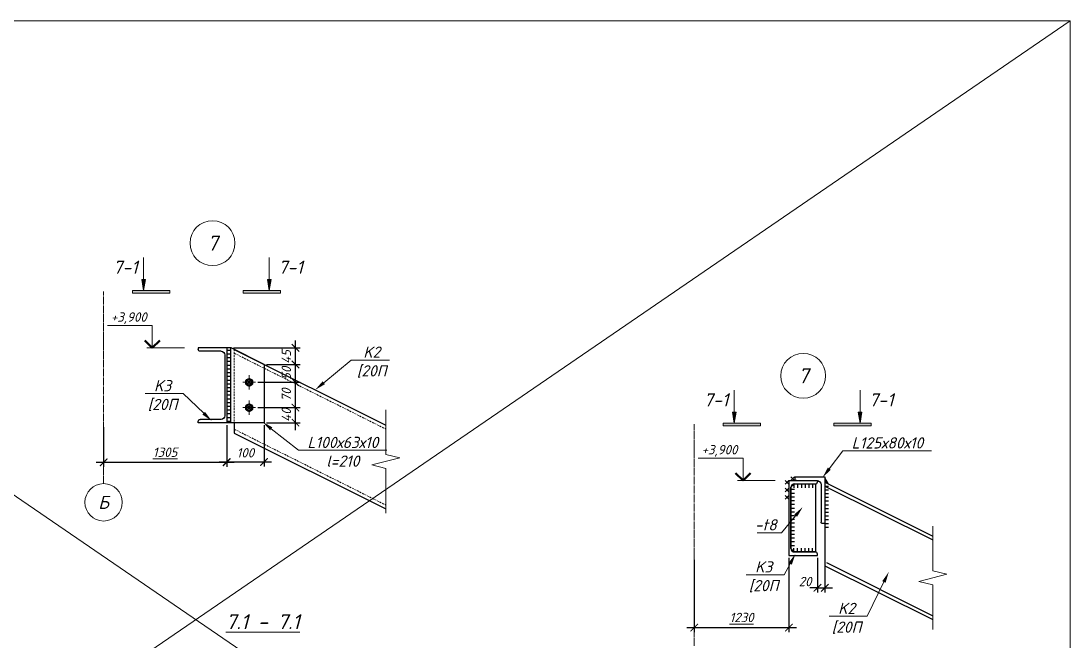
# Model space of a CAD drawing. Header units: millimetres. Extents: x -79646 to 95064, y -231229 to -58107.
# Drawn here: x -73173 to -70368, y -164788 to -163130 of the extents above; entities that cross this region are included whole.
import ezdxf
from ezdxf import colors
from ezdxf.entities.mleader import LeaderData, LeaderLine
from ezdxf.enums import TextEntityAlignment as Align
from ezdxf.math import Vec2, Vec3

# ---------------------------------------------------------------- set-up
doc = ezdxf.new("R2010")
doc.units = ezdxf.units.MM
doc.header["$PDMODE"] = 3
doc.linetypes.add('GOST2.303 5', pattern=[24, 20, -1.5, 1, -1.5])
doc.linetypes.add('HIDDEN', pattern=[0.375, 0.25, -0.125])
doc.layers.get('0').update_dxf_attribs({"lineweight": 5})
doc.layers.get('Defpoints').update_dxf_attribs({"lineweight": 0})
for name, color, linetype, lineweight in [('#Cварка', 96, 'Continuous', 30), ('#Dimensions', 7, 'Continuous', 9), ('#Выноски', 7, 'Continuous', 15), ('#Оси', 7, 'Continuous', 9), ('#разм', 7, 'Continuous', 9), ('A-okno', 7, 'Continuous', 0), ('k_ Металл', 1, 'Continuous', 30), ('k_ Металл_вид', 1, 'Continuous', 18), ('Металл для узлов', 7, 'Continuous', 30), ('Тонкие линии', 7, 'Continuous', 13)]:
    doc.layers.add(name, color=color, linetype=linetype, lineweight=lineweight)
doc.styles.add('ESKDW', font='eskdw.shx', dxfattribs={"oblique": 15})
doc.styles.get("Standard").update_dxf_attribs({"font": 'arial.ttf'})
doc.styles.add('STEP PR', font='isocpeui.ttf')
doc.dimstyles.new('SPDS', dxfattribs={"dimscale": 50, "dimtxt": 2.5, "dimasz": 2, "dimexe": 1.25, "dimexo": 0.625, "dimtad": 1, "dimdec": 0, "dimrnd": 0.001, "dimtxsty": 'ESKDW', "dimblk": 'ARCHTICK', "dimcen": 2.5, "dimdle": 2, "dimclrd": 256, "dimclre": 256, "dimclrt": 7, "dimadec": 0, "dimazin": 2, "dimtfac": 0.75, "dimtdec": 0, "dimtmove": 1, "dimatfit": 3, "dimfxl": 1, "dimtolj": 1, "dimarcsym": 1})

# ---------------------------------------------------------------- blocks, each defined once
blk = doc.blocks.new('*U104')
at = {"color": 0, "linetype": 'ByBlock', "lineweight": -2}
for p, q in [((0, 200), (0, 0)), ((0, 200), (76, 200)), ((76, 200), (76, 196.5)), ((5.2, 181.5), (5.2, 18.5)), ((14.7, 191), (70.5, 191)), ((0, 0), (76, 0)), ((14.7, 9), (70.5, 9)), ((76, 0), (76, 3.5))]:
    blk.add_line(p, q, dxfattribs=at)
for centre, radius, start, end in [((70.5, 196.5), 5.5, 270, 0), ((14.7, 181.5), 9.5, 90, 180), ((14.7, 18.5), 9.5, 180, 270), ((70.5, 3.5), 5.5, 0, 90)]:
    blk.add_arc(centre, radius, start, end, dxfattribs=at)
blk = doc.blocks.new('*U120')
at = {"layer": '#разм', "ltscale": 100, "elevation": 0}
for points in [[(4577173, -920400), (4575971, -920400)], [(4577173, -921000), (4577173, -920400)], [(4578032, -921000), (4577023, -921000)]]:
    blk.add_lwpolyline(points, dxfattribs=at)
at = {"layer": 'A-okno', "color": 0, "lineweight": 50, "ltscale": 100, "elevation": 0}
for points in [[(4577173, -921000), (4576973, -920800)], [(4577173, -921000), (4577373, -920800)]]:
    blk.add_lwpolyline(points, dxfattribs=at)
at = {"layer": '#разм', "style": 'STEP PR'}
for tag, p in [('ОТМЕТКА', (4576248, -920299)), ('ПРИМЕЧАНИЕ', (4577032, -920711))]:
    blk.add_attdef(tag, p, '', height=250, dxfattribs=at)
blk = doc.blocks.new('*U308')
at = {"color": 0, "linetype": 'ByBlock', "lineweight": -2}
for p, q in [((3.977, 0), (4.289, 1.25)), ((4.289, 1.25), (4.914, -1.25)), ((3.977, 0), (0, 0)), ((4.914, -1.25), (5.227, 0)), ((9.204, 0), (5.227, 0))]:
    blk.add_line(p, q, dxfattribs=at)
blk = doc.blocks.new('*U115')
at = {"color": 0, "linetype": 'ByBlock', "lineweight": -2}
blk.add_circle((0, 0), 6, dxfattribs=at)
blk.add_attdef('Узел', text='', height=4, dxfattribs=at).set_placement((0, 0), align=Align.MIDDLE_CENTER)
blk = doc.blocks.new('*U267')
at = {"ltscale": 100}
h = blk.add_hatch(color=256, dxfattribs=at)
h.dxf.hatch_style = 1
h.paths.add_polyline_path([(1415, 1070), (1365, 1070), (1315, 1070), (1365, 770)])
h = blk.add_hatch(color=256, dxfattribs=at)
h.dxf.hatch_style = 1
h.paths.add_polyline_path([(1665, 700), (1665, 770), (665, 770), (665, 700)])
at = {"linetype": 'Continuous', "ltscale": 100}
for p, q in [((1365, 770), (1315, 1070)), ((1315, 1070), (1365, 1070)), ((1415, 1070), (1365, 1070)), ((1365, 770), (1415, 1070)), ((1665, 770), (665, 770)), ((665, 700), (1665, 700)), ((1665, 700), (1665, 770))]:
    blk.add_line(p, q, dxfattribs=at)
at = {"linetype": 'Continuous', "ltscale": 100, "extrusion": (1, -1e-16, 0), "elevation": 1365}
blk.add_lwpolyline([(1660, 0), (1070, 0)], dxfattribs=at)
at = {"linetype": 'Continuous', "ltscale": 100}
blk.add_lwpolyline([(665, 700), (665, 770)], dxfattribs=at)
at = {"ltscale": 100, "style": 'STEP PR'}
blk.add_attdef('Nh', text='', height=350, dxfattribs=at).set_placement((1799, 1222), align=Align.RIGHT)
blk = doc.blocks.new('*U268')
at = {"ltscale": 100}
h = blk.add_hatch(color=256, dxfattribs=at)
h.dxf.hatch_style = 1
h.paths.add_polyline_path([(-85, 1070), (-35, 1070), (15, 1070), (-35, 770)])
h = blk.add_hatch(color=256, dxfattribs=at)
h.dxf.hatch_style = 1
h.paths.add_polyline_path([(665, 700), (665, 770), (-335, 770), (-335, 700)])
at = {"linetype": 'Continuous', "ltscale": 100}
for p, q in [((-85, 1070), (-35, 1070)), ((-35, 770), (-85, 1070)), ((-35, 770), (15, 1070)), ((15, 1070), (-35, 1070)), ((-335, 700), (-335, 770)), ((-335, 770), (665, 770)), ((665, 700), (-335, 700))]:
    blk.add_line(p, q, dxfattribs=at)
at = {"linetype": 'Continuous', "ltscale": 100, "extrusion": (-1, -1e-16, 0), "elevation": 35}
blk.add_lwpolyline([(-1660, 0), (-1070, 0)], dxfattribs=at)
at = {"linetype": 'Continuous', "ltscale": 100}
blk.add_lwpolyline([(665, 700), (665, 770)], dxfattribs=at)
at = {"ltscale": 100, "style": 'STEP PR'}
blk.add_attdef('Nh', text='', height=350, dxfattribs=at).set_placement((-192, 1222), align=Align.RIGHT)
blk = doc.blocks.new('*U309')
for points in [[(0, -0.5), (0, 0.5)], [(1, -0.5), (1, 0.5)], [(2, -0.5), (2, 0.5)], [(3, -0.5), (3, 0.5)], [(4, -0.5), (4, 0.5)], [(5, -0.5), (5, 0.5)], [(6, -0.5), (6, 0.5)], [(7, -0.5), (7, 0.5)], [(8, -0.5), (8, 0.5)], [(9, -0.5), (9, 0.5)], [(10, -0.5), (10, 0.5)], [(11, -0.5), (11, 0.5)], [(12, -0.5), (12, 0.5)], [(13, -0.5), (13, 0.5)], [(14, -0.5), (14, 0.5)], [(15, -0.5), (15, 0.5)], [(16, -0.5), (16, 0.5)], [(17, -0.5), (17, 0.5)], [(18, -0.5), (18, 0.5)], [(19, -0.5), (19, 0.5)]]:
    blk.add_lwpolyline(points)
blk = doc.blocks.new('A$C04BC7B76')
at = {"layer": 'Металл для узлов', "color": 7, "lineweight": 30, "ltscale": 10}
blk.add_lwpolyline([(-1, 5.4), (5.3, -2.2), (-1, -9.9), (-7.4, -2.2), (-1, 5.4)], dxfattribs=at)
at = {"layer": 'Тонкие линии', "ltscale": 20}
for p, q in [((4.5, -7.5), (-6.5, 3.1)), ((-6.4, -7.6), (4.5, 3.2))]:
    blk.add_line(p, q, dxfattribs=at)
at = {"layer": 'Тонкие линии', "lineweight": 5, "ltscale": 100}
for p, q in [((-1, -16.6), (-1, 12.3)), ((-13.6, -2.2), (11.6, -2.2))]:
    blk.add_line(p, q, dxfattribs=at)
at = {"layer": 'Тонкие линии', "ltscale": 20}
for centre, radius in [((-0.9, -2.2), 7.67), ((-1.1, -2.2), 6.36)]:
    blk.add_circle(centre, radius, dxfattribs=at)
blk = doc.blocks.new('_ArchTick')
at = {"color": 0, "linetype": 'ByBlock', "const_width": 0.15}
blk.add_lwpolyline([(-0.5, -0.5), (0.5, 0.5)], dxfattribs=at)
blk = doc.blocks.new('*D369')
at = {"layer": '#Dimensions', "lineweight": -2, "transparency": 16777216}
for p, q in [((-72439.2, -164224.2), (-72439.2, -164143.9)), ((-72540.2, -164163.9), (-72426.7, -164163.9)), ((-72516.9, -164204.2), (-72426.7, -164204.2))]:
    blk.add_line(p, q, dxfattribs=at)
at = {"layer": 'Defpoints', "color": 0, "lineweight": 0, "transparency": 16777216}
for p in [(-72546.4, -164163.9), (-72439.2, -164163.9), (-72523.2, -164204.2)]:
    blk.add_point(p, dxfattribs=at)
at = {"layer": '#Dimensions', "lineweight": -2, "transparency": 16777216, "xscale": 20, "yscale": 20, "zscale": 20}
for p, rotation in [((-72439.2, -164163.9), 90), ((-72439.2, -164204.2), 270)]:
    blk.add_blockref('_ArchTick', p, dxfattribs=dict(at, rotation=rotation))
at = {"layer": '#Dimensions', "transparency": 16777216, "insert": (-72463.7, -164184.1), "char_height": 25, "attachment_point": 5, "rotation": 90, "style": 'STEP PR'}
blk.add_mtext('\\A1;40', dxfattribs=at)
blk = doc.blocks.new('*D370')
at = {"layer": '#Dimensions', "lineweight": -2, "transparency": 16777216}
for p, q in [((-72439.2, -164183.9), (-72439.2, -164076.2)), ((-72540.2, -164096.2), (-72426.7, -164096.2)), ((-72540.2, -164163.9), (-72426.7, -164163.9))]:
    blk.add_line(p, q, dxfattribs=at)
at = {"layer": 'Defpoints', "color": 0, "lineweight": 0, "transparency": 16777216}
for p in [(-72546.4, -164096.2), (-72439.2, -164096.2), (-72546.4, -164163.9)]:
    blk.add_point(p, dxfattribs=at)
at = {"layer": '#Dimensions', "lineweight": -2, "transparency": 16777216, "xscale": 20, "yscale": 20, "zscale": 20}
for p, rotation in [((-72439.2, -164096.2), 90), ((-72439.2, -164163.9), 270)]:
    blk.add_blockref('_ArchTick', p, dxfattribs=dict(at, rotation=rotation))
at = {"layer": '#Dimensions', "transparency": 16777216, "insert": (-72463.8, -164130), "char_height": 25, "attachment_point": 5, "rotation": 90, "style": 'STEP PR'}
blk.add_mtext('\\A1;70', dxfattribs=at)
blk = doc.blocks.new('*D371')
at = {"layer": '#Dimensions', "lineweight": -2, "transparency": 16777216}
for p, q in [((-72439.2, -164116.2), (-72439.2, -164028.2)), ((-72516.9, -164048.2), (-72426.7, -164048.2)), ((-72540.2, -164096.2), (-72426.7, -164096.2))]:
    blk.add_line(p, q, dxfattribs=at)
at = {"layer": 'Defpoints', "color": 0, "lineweight": 0, "transparency": 16777216}
for p in [(-72523.2, -164048.2), (-72439.2, -164048.2), (-72546.4, -164096.2)]:
    blk.add_point(p, dxfattribs=at)
at = {"layer": '#Dimensions', "lineweight": -2, "transparency": 16777216, "xscale": 20, "yscale": 20, "zscale": 20}
for p, rotation in [((-72439.2, -164048.2), 90), ((-72439.2, -164096.2), 270)]:
    blk.add_blockref('_ArchTick', p, dxfattribs=dict(at, rotation=rotation))
at = {"layer": '#Dimensions', "transparency": 16777216, "insert": (-72463.7, -164072.2), "char_height": 25, "attachment_point": 5, "rotation": 90, "style": 'STEP PR'}
blk.add_mtext('\\A1;50', dxfattribs=at)
blk = doc.blocks.new('*D372')
at = {"layer": '#Dimensions', "lineweight": -2, "transparency": 16777216}
for p, q in [((-72604.9, -164004.2), (-72426.7, -164004.2)), ((-72439.2, -164068.2), (-72439.2, -163984.2)), ((-72516.9, -164048.2), (-72426.7, -164048.2))]:
    blk.add_line(p, q, dxfattribs=at)
at = {"layer": 'Defpoints', "color": 0, "lineweight": 0, "transparency": 16777216}
for p in [(-72611.2, -164004.2), (-72439.2, -164004.2), (-72523.2, -164048.2)]:
    blk.add_point(p, dxfattribs=at)
at = {"layer": '#Dimensions', "lineweight": -2, "transparency": 16777216, "xscale": 20, "yscale": 20, "zscale": 20}
for p, rotation in [((-72439.2, -164004.2), 90), ((-72439.2, -164048.2), 270)]:
    blk.add_blockref('_ArchTick', p, dxfattribs=dict(at, rotation=rotation))
at = {"layer": '#Dimensions', "transparency": 16777216, "insert": (-72463.7, -164028.2), "char_height": 25, "attachment_point": 5, "rotation": 90, "style": 'STEP PR'}
blk.add_mtext('\\A1;45', dxfattribs=at)
blk = doc.blocks.new('*D373')
at = {"layer": '#Dimensions', "lineweight": -2, "transparency": 16777216}
for p, q in [((-72623.2, -164210.5), (-72623.2, -164321.7)), ((-72523.2, -164210.5), (-72523.2, -164321.7)), ((-72643.2, -164309.2), (-72503.2, -164309.2))]:
    blk.add_line(p, q, dxfattribs=at)
at = {"layer": 'Defpoints', "color": 0, "lineweight": 0, "transparency": 16777216}
for p in [(-72623.2, -164204.2), (-72523.2, -164204.2), (-72523.2, -164309.2)]:
    blk.add_point(p, dxfattribs=at)
at = {"layer": '#Dimensions', "lineweight": -2, "transparency": 16777216, "xscale": 20, "yscale": 20, "zscale": 20, "rotation": 180}
blk.add_blockref('_ArchTick', (-72623.2, -164309.2), dxfattribs=at)
at = {"layer": '#Dimensions', "lineweight": -2, "transparency": 16777216, "xscale": 20, "yscale": 20, "zscale": 20}
blk.add_blockref('_ArchTick', (-72523.2, -164309.2), dxfattribs=at)
at = {"layer": '#Dimensions', "transparency": 16777216, "insert": (-72573.2, -164284.7), "char_height": 25, "attachment_point": 5, "style": 'STEP PR'}
blk.add_mtext('\\A1;100', dxfattribs=at)
blk = doc.blocks.new('*U316')
at = {"color": 0, "linetype": 'ByBlock', "lineweight": -2}
for p, q in [((-10, 21), (-10, 121.3)), ((0, 125), (-6.3, 125)), ((0, 0), (0, 125)), ((-80, 0), (-80, 6.3)), ((-80, 0), (0, 0)), ((-76.3, 10), (-21, 10))]:
    blk.add_line(p, q, dxfattribs=at)
for centre, radius, start, end in [((-6.3, 121.3), 3.7, 89.045, 179.9778), ((-76.3, 6.3), 3.7, 90, 180), ((-21, 21), 11, 270, 0)]:
    blk.add_arc(centre, radius, start, end, dxfattribs=at)
blk = doc.blocks.new('*U129')
at = {"color": 0, "lineweight": -2}
for p, q in [((0, 0), (10, -10)), ((0, -10), (10, 0)), ((0, -20), (10, -30)), ((0, -30), (10, -20)), ((0, -40), (10, -50)), ((0, -50), (10, -40))]:
    blk.add_line(p, q, dxfattribs=at)
blk = doc.blocks.new('*D375')
at = {"layer": '#Dimensions', "lineweight": -2, "transparency": 16777216}
for p, q in [((-71043.5, -164565.3), (-71043.5, -164658.4)), ((-71023.5, -164542.5), (-71023.5, -164658.4)), ((-71043.5, -164645.9), (-71063.5, -164645.9)), ((-71043.5, -164645.9), (-71023.5, -164645.9)), ((-71023.5, -164645.9), (-71003.5, -164645.9))]:
    blk.add_line(p, q, dxfattribs=at)
at = {"layer": 'Defpoints', "color": 0, "lineweight": 0, "transparency": 16777216}
for p in [(-71023.5, -164536.3), (-71043.5, -164559.1), (-71023.5, -164645.9)]:
    blk.add_point(p, dxfattribs=at)
at = {"layer": '#Dimensions', "lineweight": -2, "transparency": 16777216, "xscale": 20, "yscale": 20, "zscale": 20}
blk.add_blockref('_ArchTick', (-71043.5, -164645.9), dxfattribs=at)
at = {"layer": '#Dimensions', "lineweight": -2, "transparency": 16777216, "xscale": 20, "yscale": 20, "zscale": 20, "rotation": 180}
blk.add_blockref('_ArchTick', (-71023.5, -164645.9), dxfattribs=at)
at = {"layer": '#Dimensions', "transparency": 16777216, "insert": (-71076.3, -164629.1), "char_height": 25, "attachment_point": 5, "style": 'STEP PR'}
blk.add_mtext('\\A1;20', dxfattribs=at)
blk = doc.blocks.new('*U272')
for points in [[(0, -0.5), (0, 0.5)], [(1, -0.5), (1, 0.5)], [(2, -0.5), (2, 0.5)], [(3, -0.5), (3, 0.5)], [(4, -0.5), (4, 0.5)], [(5, -0.5), (5, 0.5)]]:
    blk.add_lwpolyline(points)
blk = doc.blocks.new('*U273')
for points in [[(0, -0.5), (0, 0.5)], [(1, -0.5), (1, 0.5)], [(2, -0.5), (2, 0.5)], [(3, -0.5), (3, 0.5)], [(4, -0.5), (4, 0.5)], [(5, -0.5), (5, 0.5)], [(6, -0.5), (6, 0.5)], [(7, -0.5), (7, 0.5)], [(8, -0.5), (8, 0.5)], [(9, -0.5), (9, 0.5)], [(10, -0.5), (10, 0.5)], [(11, -0.5), (11, 0.5)], [(12, -0.5), (12, 0.5)], [(13, -0.5), (13, 0.5)], [(14, -0.5), (14, 0.5)], [(15, -0.5), (15, 0.5)]]:
    blk.add_lwpolyline(points)
blk = doc.blocks.new('*U317')
for points in [[(0, -0.5), (0, 0.5)], [(1, -0.5), (1, 0.5)], [(2, -0.5), (2, 0.5)], [(3, -0.5), (3, 0.5)], [(4, -0.5), (4, 0.5)], [(5, -0.5), (5, 0.5)], [(6, -0.5), (6, 0.5)], [(7, -0.5), (7, 0.5)], [(8, -0.5), (8, 0.5)], [(9, -0.5), (9, 0.5)], [(10, -0.5), (10, 0.5)], [(11, -0.5), (11, 0.5)]]:
    blk.add_lwpolyline(points)
blk = doc.blocks.new('*D362')
at = {"layer": '#Dimensions', "lineweight": -2, "transparency": 16777216}
for p, q in [((-71119.5, -164565.3), (-71119.5, -164764.7)), ((-71372.7, -164571), (-71372.7, -164764.7)), ((-71392.7, -164752.2), (-71099.5, -164752.2))]:
    blk.add_line(p, q, dxfattribs=at)
at = {"layer": 'Defpoints', "color": 0, "lineweight": 0, "transparency": 16777216}
for p in [(-71372.7, -164564.8), (-71119.5, -164559.1, 0), (-71119.5, -164752.2)]:
    blk.add_point(p, dxfattribs=at)
at = {"layer": '#Dimensions', "lineweight": -2, "transparency": 16777216, "xscale": 20, "yscale": 20, "zscale": 20, "rotation": 180}
blk.add_blockref('_ArchTick', (-71372.7, -164752.2), dxfattribs=at)
at = {"layer": '#Dimensions', "lineweight": -2, "transparency": 16777216, "xscale": 20, "yscale": 20, "zscale": 20}
blk.add_blockref('_ArchTick', (-71119.5, -164752.2), dxfattribs=at)
at = {"layer": '#Dimensions', "transparency": 16777216, "insert": (-71246.1, -164725.2), "char_height": 25, "attachment_point": 5, "style": 'STEP PR'}
blk.add_mtext('\\A1;\\L1230', dxfattribs=at)
blk = doc.blocks.new('*D363')
at = {"layer": '#Dimensions', "lineweight": -2, "transparency": 16777216}
for p, q in [((-72952.4, -164216.2), (-72952.4, -164322.7)), ((-72623.2, -164210.5), (-72623.2, -164322.7)), ((-72972.4, -164310.2), (-72603.2, -164310.2))]:
    blk.add_line(p, q, dxfattribs=at)
at = {"layer": 'Defpoints', "color": 0, "lineweight": 0, "transparency": 16777216}
for p in [(-72952.4, -164210), (-72623.2, -164204.2, 0), (-72623.2, -164310.2)]:
    blk.add_point(p, dxfattribs=at)
at = {"layer": '#Dimensions', "lineweight": -2, "transparency": 16777216, "xscale": 20, "yscale": 20, "zscale": 20, "rotation": 180}
blk.add_blockref('_ArchTick', (-72952.4, -164310.2), dxfattribs=at)
at = {"layer": '#Dimensions', "lineweight": -2, "transparency": 16777216, "xscale": 20, "yscale": 20, "zscale": 20}
blk.add_blockref('_ArchTick', (-72623.2, -164310.2), dxfattribs=at)
at = {"layer": '#Dimensions', "transparency": 16777216, "insert": (-72787.8, -164283.2), "char_height": 25, "attachment_point": 5, "style": 'STEP PR'}
blk.add_mtext('\\A1;\\L1305', dxfattribs=at)

msp = doc.modelspace()

# ---------------------------------------------------------------- hatches: boundary and pattern name
at = {"layer": '#Cварка', "ltscale": 10}
h = msp.add_hatch(color=256, dxfattribs=at)
h.dxf.hatch_style = 1
h.paths.add_polyline_path([(-71023.47792, -164353.03465), (-71023.47792, -164363.05334), (-71015.52343, -164367.03058)])

# ---------------------------------------------------------------- linework, layer by layer
at = {"layer": '#Cварка'}
for p, q in [((-71104.30186, -164349.05334), (-71114.30186, -164359.05334)), ((-71104.30186, -164359.05334), (-71114.30186, -164349.05334))]:
    msp.add_line(p, q, dxfattribs=at)
at = {"layer": '#Cварка', "ltscale": 200}
msp.add_lwpolyline([(-71023.47792, -164353.03465), (-71015.52343, -164367.03058)], dxfattribs=at)
at = {"layer": '#Оси', "linetype": 'GOST2.303 5'}
msp.add_lwpolyline([(-72952.43324, -164367.22898), (-72952.43324, -163853.42217)], dxfattribs=at)
at = {"layer": '#Оси', "linetype": 'GOST2.303 5', "elevation": 0}
msp.add_lwpolyline([(-71372.73571, -164801.00228), (-71372.73571, -164208.25141)], dxfattribs=at)
at = {"layer": '#Оси', "linetype": 'Continuous', "ltscale": 50}
msp.add_circle((-72952.43324, -164417.22898), 50, dxfattribs=at)
at = {"color": 4}
msp.add_lwpolyline([(-75044.86693, -163129.66354), (-70367.88927, -163129.66354), (-70367.88927, -166333.21981), (-75044.86693, -166333.21981)], close=True, dxfattribs=at)
for points in [[(-75044.86693, -163129.66354), (-70367.88927, -166333.21981)], [(-70367.88927, -163129.66354), (-75044.86693, -166333.21981)]]:
    msp.add_lwpolyline(points, dxfattribs=at)
at = {"layer": 'k_ Металл'}
for points in [[(-72523.17545, -164048.22409), (-72611.17545, -164004.22409), (-72623.17545, -164004.22409)], [(-72613.16357, -164004.22409), (-72613.16357, -164204.22409)], [(-72623.17545, -164013.40174), (-72623.17545, -164204.22409)], [(-72603.17545, -164008.22409), (-72197.2275, -164211.19807)], [(-72523.17545, -164048.22409), (-72523.17545, -164204.22409)], [(-72523.17545, -164204.22409), (-72623.17545, -164204.22409)], [(-72603.17545, -164204.22409), (-72603.17545, -164231.83089)], [(-72603.17545, -164231.83089), (-72197.2275, -164434.80486)], [(-71023.47792, -164363.05334), (-70734.83632, -164507.37414)], [(-71023.47792, -164363.05334), (-71023.47792, -164586.66014)], [(-71023.47792, -164373.57417), (-70734.83632, -164517.89497)], [(-71023.47792, -164586.66014), (-70734.83632, -164730.98093)], [(-71019.26959, -164578.24347), (-70734.83632, -164720.46011)]]:
    msp.add_lwpolyline(points, dxfattribs=at)
msp.add_lwpolyline([(-71048.97792, -164368.05334), (-71048.97792, -164550.05334), (-71105.77792, -164550.05334), (-71114.26023, -164541.13282), (-71114.27792, -164376.75334), (-71105.77792, -164368.25334)], close=True, dxfattribs=at)
at = {"layer": 'k_ Металл_вид', "linetype": 'HIDDEN', "ltscale": 20}
for points in [[(-72603.17545, -164008.22409), (-72603.17545, -164204.22409)], [(-72603.17545, -164018.3958), (-72197.2275, -164221.36977)], [(-72603.17545, -164221.65918), (-72197.2275, -164424.63315)]]:
    msp.add_lwpolyline(points, dxfattribs=at)

# ---------------------------------------------------------------- block references
at = {"layer": '#Cварка', "xscale": 10, "yscale": 10, "zscale": 10}
for name, p, rotation in [('*U309', (-72618.17545, -164010.01692), 270), ('*U272', (-71056.35087, -164373.05334), 180), ('*U273', (-71109.27792, -164382.41204), 270), ('*U317', (-71018.47792, -164373.57417), 270)]:
    msp.add_blockref(name, p, dxfattribs=dict(at, rotation=rotation))
at = {"layer": '#Cварка', "xscale": -1}
msp.add_blockref('*U129', (-71119.47792, -164359.05334), dxfattribs=at)
at = {"layer": '#Cварка', "xscale": -10, "yscale": 10, "zscale": 10}
msp.add_blockref('*U272', (-71056.35087, -164545.05334), dxfattribs=at)
at = {"layer": '#Dimensions'}
ref = msp.add_blockref('*U115', (-72661.06717, -163723.92698), dxfattribs=dict(at, xscale=10, yscale=10, zscale=10))
ref.add_attrib('Узел', '7', dxfattribs={"layer": '0', "color": 0, "linetype": 'ByBlock', "lineweight": -2, "height": 40, "style": 'STEP PR'}).set_placement((-72661.06717, -163723.92698), align=Align.MIDDLE_CENTER)
at = {"layer": '#Dimensions', "ltscale": 20}
ref = msp.add_blockref('*U120', (-530539.4203, -71904.21098, 0), dxfattribs=dict(at, xscale=0.1, yscale=0.1, zscale=0.1))
ref.add_attrib('ОТМЕТКА', '+3,900', (-72932.79018, -163934.13377, 0), dxfattribs={"layer": '#разм', "height": 25, "style": 'STEP PR'})
at = {"layer": '#Dimensions'}
ref = msp.add_blockref('*U115', (-71081.36965, -164078.75622), dxfattribs=dict(at, xscale=10, yscale=10, zscale=10))
ref.add_attrib('Узел', '7', dxfattribs={"layer": '0', "color": 0, "linetype": 'ByBlock', "lineweight": -2, "height": 40, "style": 'STEP PR'}).set_placement((-71081.36965, -164078.75622), align=Align.MIDDLE_CENTER)
at = {"layer": '#Dimensions', "ltscale": 20}
ref = msp.add_blockref('*U120', (-528959.72278, -72259.04023, 0), dxfattribs=dict(at, xscale=0.1, yscale=0.1, zscale=0.1))
ref.add_attrib('ОТМЕТКА', '+3,900', (-71353.09266, -164288.96301, 0), dxfattribs={"layer": '#разм', "height": 25, "style": 'STEP PR'})
at = {"xscale": 0.1, "yscale": 0.1, "zscale": 0.1}
for p in [(-72841.85051, -163928.00822), (-71262.15299, -164282.83747)]:
    msp.add_blockref('*U268', p, dxfattribs=at).add_auto_attribs({'Nh': '7-1'})
ref = msp.add_blockref('*U267', (-72645.65701, -163928.00822), dxfattribs=dict(xscale=0.1, yscale=0.1, zscale=0.1))
ref.add_attrib('Nh', '7-1', dxfattribs={"ltscale": 100, "height": 35, "style": 'STEP PR'}).set_placement((-72419.41241, -163805.82481), align=Align.RIGHT)
ref = msp.add_blockref('*U267', (-71065.95948, -164282.83747), dxfattribs=dict(xscale=0.1, yscale=0.1, zscale=0.1))
ref.add_attrib('Nh', '7-1', dxfattribs={"ltscale": 100, "height": 35, "style": 'STEP PR'}).set_placement((-70839.71488, -164160.65405), align=Align.RIGHT)
at = {"xscale": -30, "yscale": -30, "zscale": -30, "rotation": 270}
for p in [(-72197.2275, -164445.97902), (-70734.83632, -164757.23093)]:
    msp.add_blockref('*U308', p, dxfattribs=at)
at = {"layer": 'k_ Металл', "xscale": -1}
msp.add_blockref('*U104', (-72623.17545, -164204.22409), dxfattribs=at)
at = {"layer": 'k_ Металл'}
msp.add_blockref('*U104', (-71119.47792, -164559.05334), dxfattribs=at)
at = {"layer": 'k_ Металл', "xscale": -1, "rotation": 180}
msp.add_blockref('*U316', (-71023.47792, -164349.05334), dxfattribs=at)
at = {"layer": 'Тонкие линии', "ltscale": 4, "xscale": 1.33, "yscale": 1.33, "zscale": 1.33}
for p in [(-72561.87998, -164093.22662), (-72561.87965, -164160.98075)]:
    msp.add_blockref('A$C04BC7B76', p, dxfattribs=at)

# ---------------------------------------------------------------- texts
at = {"layer": '#Dimensions', "style": 'STEP PR'}
msp.add_text('%%u7.1 - 7.1', height=40, dxfattribs=at).set_placement((-72526.57482, -164756.41106), align=Align.CENTER)
at = {"layer": '#Оси', "linetype": 'Continuous', "ltscale": 50, "style": 'STEP PR'}
msp.add_text('Б', height=35, dxfattribs=at).set_placement((-72952.43324, -164417.22898), align=Align.MIDDLE_CENTER)

# ---------------------------------------------------------------- dimensions: what is measured, and where the dimension line sits
at = {"layer": '#Dimensions'}
for base, p1, p2, picture, middle in [((-72439.18322, -164004.22409), (-72523.17545, -164048.22409), (-72611.17545, -164004.22409), '*D372', (-72439.18322, -164028.22409)), ((-72439.18322, -164048.22409), (-72546.43481, -164096.15018), (-72523.17545, -164048.22409), '*D371', (-72439.18322, -164072.18713)), ((-72439.18322, -164163.90431), (-72523.17545, -164204.22409), (-72546.43448, -164163.90431), '*D369', (-72439.18322, -164184.0642))]:
    dim = msp.add_linear_dim(base=base, p1=p1, p2=p2, angle=90, dimstyle='SPDS', override={"dimscale": 10, "dimgap": 1.2, "dimrnd": 5, "dimtxsty": 'STEP PR', "dimblk1": 'ArchTick', "dimblk2": 'ArchTick', "dimsah": 1, "dimclrt": 256}, dxfattribs=at)
    dim.commit()
    dim.dimension.update_dxf_attribs({"geometry": picture, "text_midpoint": middle, "dimtype": 160})
dim = msp.add_linear_dim(base=(-72439.18322, -164096.15018), p1=(-72546.43448, -164163.90431), p2=(-72546.43481, -164096.15018), angle=90, dimstyle='SPDS', override={"dimscale": 10, "dimgap": 1.2, "dimrnd": 5, "dimtxsty": 'STEP PR', "dimblk1": 'ArchTick', "dimblk2": 'ArchTick', "dimsah": 1, "dimclrt": 256}, dxfattribs=at)
dim.commit()
dim.dimension.update_dxf_attribs({"geometry": '*D370', "text_midpoint": (-72463.84421, -164130.02724)})
for base, p1, p2, text, picture, middle in [((-72623.17545, -164310.17614), (-72952.43324, -164209.95804), (-72623.17545, -164204.22409, 0), '%%U1305', '*D363', (-72787.80434, -164283.17614)), ((-71119.47792, -164752.20743, 0), (-71372.73571, -164564.78728, 0), (-71119.47792, -164559.05334), '%%U1230', '*D362', (-71246.10682, -164725.20743, 0))]:
    dim = msp.add_linear_dim(base=base, p1=p1, p2=p2, text=text, dimstyle='SPDS', override={"dimscale": 10, "dimgap": 1.2, "dimrnd": 5, "dimtxsty": 'STEP PR', "dimblk1": 'ArchTick', "dimblk2": 'ArchTick', "dimsah": 1, "dimclrt": 256}, dxfattribs=at)
    dim.commit()
    dim.dimension.update_dxf_attribs({"geometry": picture, "text_midpoint": middle})
dim = msp.add_linear_dim(base=(-72523.17545, -164309.23205), p1=(-72623.17545, -164204.22409), p2=(-72523.17545, -164204.22409), dimstyle='SPDS', override={"dimscale": 10, "dimgap": 1.2, "dimrnd": 5, "dimtxsty": 'STEP PR', "dimblk1": 'ArchTick', "dimblk2": 'ArchTick', "dimsah": 1, "dimclrt": 256}, dxfattribs=at)
dim.commit()
dim.dimension.update_dxf_attribs({"geometry": '*D373', "text_midpoint": (-72573.17545, -164284.73205)})
dim = msp.add_linear_dim(base=(-71023.47792, -164645.86776), p1=(-71043.47792, -164559.05334), p2=(-71023.47792, -164536.28938), dimstyle='SPDS', override={"dimscale": 10, "dimgap": 1.2, "dimrnd": 5, "dimtxsty": 'STEP PR', "dimblk1": 'ArchTick', "dimblk2": 'ArchTick', "dimsah": 1, "dimclrt": 256}, dxfattribs=at)
dim.commit()
dim.dimension.update_dxf_attribs({"geometry": '*D375', "text_midpoint": (-71076.34277, -164653.63736), "dimtype": 160})

# ---------------------------------------------------------------- leaders
at = {"layer": '#Выноски'}
ml = msp.add_multileader_mtext('Standard', dxfattribs=at)
ml.set_content('\\A1;K2\\P[20П', color=256, style='STEP PR')
ml.set_leader_properties(color=256, linetype='ByLayer', lineweight=-1)
ml.build(insert=Vec2(0, 0))
ml.multileader.update_dxf_attribs({"text_left_attachment_type": 6, "text_right_attachment_type": 6, "dogleg_length": 0, "arrow_head_size": 30, "scale": 0.1})
ctx = ml.context
ctx.base_point, ctx.scale, ctx.char_height, ctx.arrow_head_size, ctx.landing_gap_size, ctx.plane_origin = Vec3(-72290.16303, -164036.52092), 0.1, 30, 30, 12.5, Vec3(-44215.2445, -188836.11149)
ctx.left_attachment, ctx.right_attachment, ctx.text_align_type = 6, 6, 1
notes = []
notes.append((ctx, [(0, (1, 1, 0), (-72290.16303, -164036.52092), (1, 0), 0, [(0, [(-72386.66306, -164116.48029)], 0, [])])]))
ctx.mtext.insert, ctx.mtext.rotation, ctx.mtext.alignment, ctx.mtext.flow_direction = Vec3(-72235.16303, -164000.52092), 6.2831853072, 2, 5
ml = msp.add_multileader_mtext('Standard', dxfattribs=at)
ml.set_content('\\A1;K3\\P[20П', color=256, style='STEP PR')
ml.set_leader_properties(color=256, linetype='ByLayer', lineweight=-1)
ml.build(insert=Vec2(0, 0))
ml.multileader.update_dxf_attribs({"text_left_attachment_type": 6, "text_right_attachment_type": 6, "dogleg_length": 0, "arrow_head_size": 30, "scale": 0.1})
ctx = ml.context
ctx.base_point, ctx.scale, ctx.char_height, ctx.arrow_head_size, ctx.landing_gap_size, ctx.plane_origin = Vec3(-72849.45103, -164126.30175), 0.1, 30, 30, 12.5, Vec3(-100885.24285, -188725.18009)
ctx.left_attachment, ctx.right_attachment, ctx.text_align_type = 6, 6, 1
notes.append((ctx, [(1, (1, 1, 0), (-72739.45103, -164126.30175), (-1, 0), 0, [(0, [(-72663.06388, -164199.56474)], 0, [])])]))
ctx.mtext.insert, ctx.mtext.alignment, ctx.mtext.flow_direction = Vec3(-72794.45103, -164090.30175), 2, 5
ml = msp.add_multileader_mtext('Standard', dxfattribs=at)
ml.set_content('\\A1;L100х63х10\\Pl=210', color=256, style='STEP PR')
ml.set_leader_properties(color=256, linetype='ByLayer', lineweight=-1)
ml.build(insert=Vec2(0, 0))
ml.multileader.update_dxf_attribs({"text_left_attachment_type": 6, "text_right_attachment_type": 6, "dogleg_length": 0, "arrow_head_size": 30, "scale": 0.1})
ctx = ml.context
ctx.base_point, ctx.scale, ctx.char_height, ctx.arrow_head_size, ctx.landing_gap_size, ctx.plane_origin = Vec3(-72431.50636, -164277.93415, 0), 0.1, 30, 30, 12.5, Vec3(-43335.39021, -188656.42296, 0)
ctx.left_attachment, ctx.right_attachment, ctx.text_align_type = 6, 6, 1
notes.append((ctx, [(0, (1, 1, 0), (-72431.50636, -164277.93415, 0), (1, 0), 0, [(0, [(-72527.37994, -164201.94848, 0)], 0, [])])]))
ctx.mtext.insert, ctx.mtext.rotation, ctx.mtext.alignment, ctx.mtext.flow_direction = Vec3(-72312.48363, -164241.93415, 0), 6.2831853072, 2, 5
ml = msp.add_multileader_mtext('Standard', dxfattribs=at)
ml.set_content('\\A1;L125х80х10', color=256, style='STEP PR')
ml.set_leader_properties(color=256, linetype='ByLayer', lineweight=-1)
ml.build(insert=Vec2(0, 0))
ml.multileader.update_dxf_attribs({"text_left_attachment_type": 6, "text_right_attachment_type": 6, "dogleg_length": 0, "arrow_head_size": 30, "scale": 0.1})
ctx = ml.context
ctx.base_point, ctx.scale, ctx.char_height, ctx.arrow_head_size, ctx.landing_gap_size, ctx.plane_origin = Vec3(-70975.13855, -164279.28265), 0.1, 30, 30, 12.5, Vec3(-42657.13809, -188765.42346)
ctx.left_attachment, ctx.right_attachment, ctx.text_align_type = 6, 6, 1
notes.append((ctx, [(0, (1, 1, 0), (-70975.13855, -164279.28265), (1, 0), 0, [(0, [(-71029.78649, -164351.05334)], 0, [])])]))
ctx.mtext.insert, ctx.mtext.rotation, ctx.mtext.alignment, ctx.mtext.flow_direction = Vec3(-70856.20673, -164243.28265), 6.2831853072, 2, 5
ml = msp.add_multileader_mtext('Standard', dxfattribs=at)
ml.set_content('\\A1;-t8', color=256, style='STEP PR')
ml.set_leader_properties(color=256, linetype='ByLayer', lineweight=-1)
ml.build(insert=Vec2(0, 0))
ml.multileader.update_dxf_attribs({"text_left_attachment_type": 6, "text_right_attachment_type": 6, "dogleg_length": 0, "arrow_head_size": 30, "scale": 0.1})
ctx = ml.context
ctx.base_point, ctx.scale, ctx.char_height, ctx.arrow_head_size, ctx.landing_gap_size, ctx.plane_origin = Vec3(-71223.86167, -164498.44034), 0.1, 30, 30, 12.5, Vec3(-42852.01559, -188954.63804)
ctx.left_attachment, ctx.right_attachment, ctx.text_align_type = 6, 6, 1
notes.append((ctx, [(1, (1, 1, 0), (-71139.20258, -164498.44034), (-1, 0), 0, [(0, [(-71082.64736, -164429.79244)], 0, [])])]))
ctx.mtext.insert, ctx.mtext.rotation, ctx.mtext.alignment, ctx.mtext.flow_direction = Vec3(-71181.53213, -164462.44034), 6.2831853072, 2, 5
ml = msp.add_multileader_mtext('Standard', dxfattribs=at)
ml.set_content('\\A1;K3\\P[20П', color=256, style='STEP PR')
ml.set_leader_properties(color=256, linetype='ByLayer', lineweight=-1)
ml.build(insert=Vec2(0, 0))
ml.multileader.update_dxf_attribs({"text_left_attachment_type": 6, "text_right_attachment_type": 6, "dogleg_length": 0, "arrow_head_size": 30, "scale": 0.1})
ctx = ml.context
ctx.base_point, ctx.scale, ctx.char_height, ctx.arrow_head_size, ctx.landing_gap_size, ctx.plane_origin = Vec3(-71242.06221, -164611.01333), 0.1, 30, 30, 12.5, Vec3(-42857.41052, -189080.00934)
ctx.left_attachment, ctx.right_attachment, ctx.text_align_type = 6, 6, 1
notes.append((ctx, [(1, (1, 1, 0), (-71132.06221, -164611.01333), (-1, 0), 0, [(0, [(-71102.20404, -164555.16374)], 0, [])])]))
ctx.mtext.insert, ctx.mtext.rotation, ctx.mtext.alignment, ctx.mtext.flow_direction = Vec3(-71187.06221, -164575.01333), 6.2831853072, 2, 5
ml = msp.add_multileader_mtext('Standard', dxfattribs=at)
ml.set_content('\\A1;K2\\P[20П', color=256, style='STEP PR')
ml.set_leader_properties(color=256, linetype='ByLayer', lineweight=-1)
ml.build(insert=Vec2(0, 0))
ml.multileader.update_dxf_attribs({"text_left_attachment_type": 6, "text_right_attachment_type": 6, "dogleg_length": 0, "arrow_head_size": 30, "scale": 0.1})
ctx = ml.context
ctx.base_point, ctx.scale, ctx.char_height, ctx.arrow_head_size, ctx.landing_gap_size, ctx.plane_origin = Vec3(-71020.19866, -164721.94472), 0.1, 30, 30, 12.5, Vec3(-42635.54697, -189190.94074)
ctx.left_attachment, ctx.right_attachment, ctx.text_align_type = 6, 6, 1
notes.append((ctx, [(1, (1, 1, 0), (-70910.19866, -164721.94472), (-1, 0), 0, [(0, [(-70852.45608, -164603.27219)], 0, [])])]))
ctx.mtext.insert, ctx.mtext.rotation, ctx.mtext.alignment, ctx.mtext.flow_direction = Vec3(-70965.19866, -164685.94472), 6.2831853072, 2, 5
for ctx, leaders in notes:
    for number, flags, end, landing, length, lines in leaders:
        leader = LeaderData()
        leader.index, (leader.has_last_leader_line, leader.has_dogleg_vector, leader.attachment_direction) = number, flags
        leader.last_leader_point, leader.dogleg_vector, leader.dogleg_length = Vec3(end), Vec3(landing), length
        for number, points, colour, breaks in lines:
            line = LeaderLine()
            line.index, line.vertices, line.color, line.breaks = number, Vec3.list(points), colors.encode_raw_color(colour), breaks
            leader.lines.append(line)
        ctx.leaders.append(leader)

doc.saveas('drawing.dxf')
